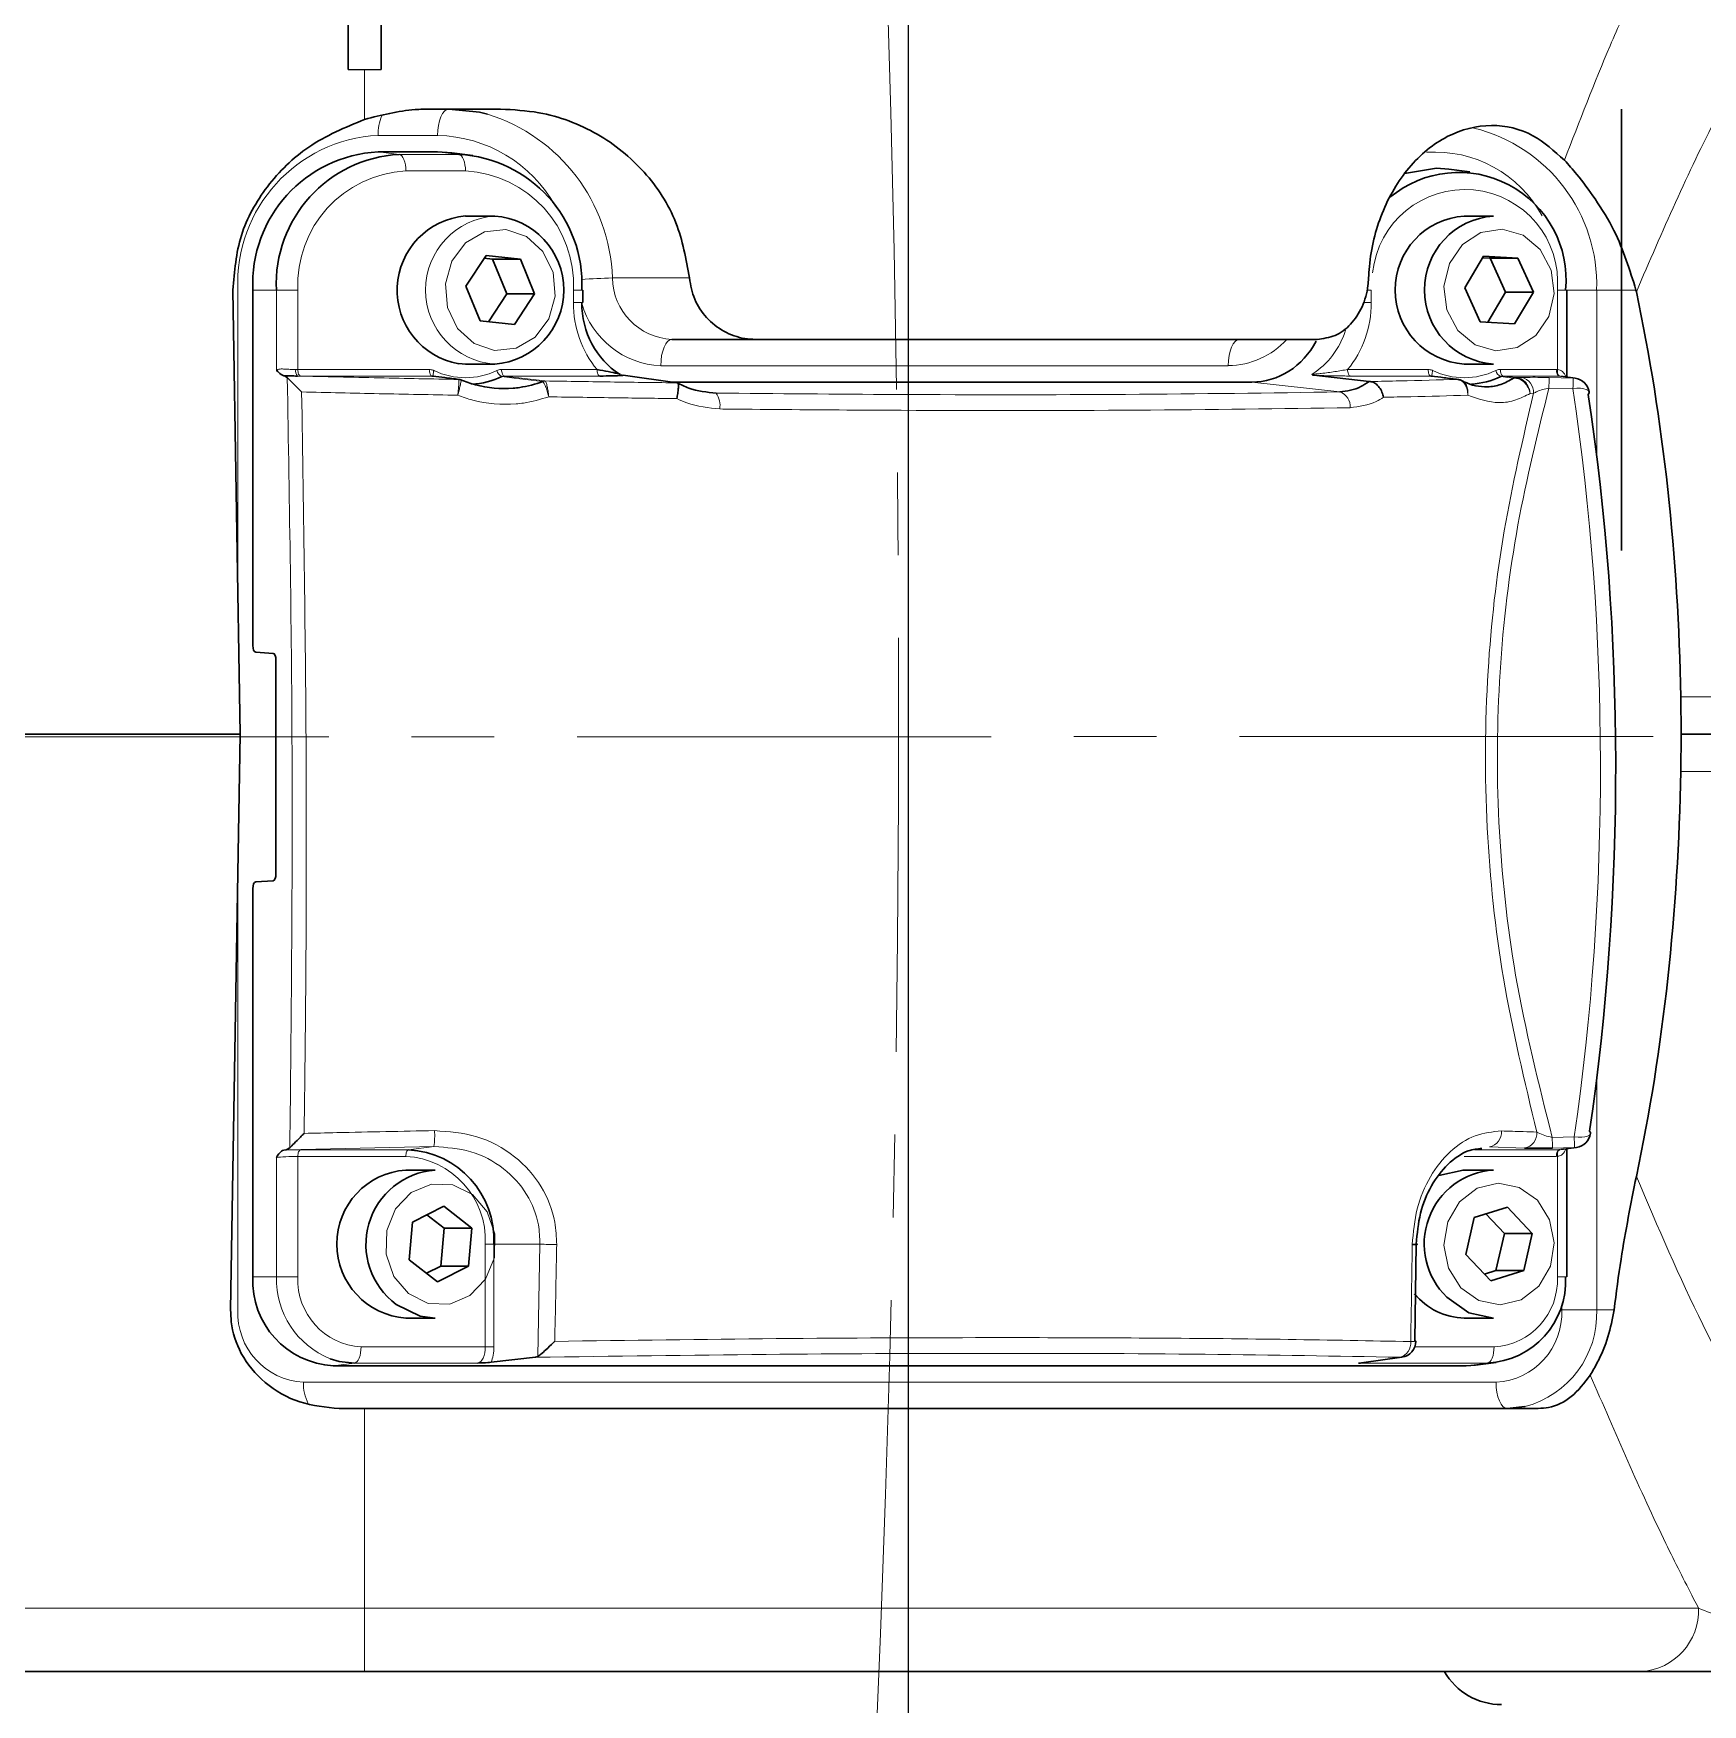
# Model space of a CAD drawing. Header units: millimetres. Extents: x 0 to 8400, y 0 to 5940.
# Drawn here: x 3050.9 to 3102.1, y 1980.1 to 2031.4 of the extents above; entities that cross this region are included whole.
import ezdxf

# ---------------------------------------------------------------- set-up
doc = ezdxf.new("R2010")
doc.units = ezdxf.units.MM
doc.linetypes.add('CENTERX2', pattern=[20.32, 12.7, -2.54, 2.54, -2.54])
doc.layers.add('do kich thuoc', color=10, linetype='Continuous', lineweight=5, plot=False)

msp = doc.modelspace()

# ---------------------------------------------------------------- linework, layer by layer
at = {"color": 7, "linetype": 'Continuous', "lineweight": 30}
for p, q in [((3060.54, 2030.262), (3060.54, 2032.653)), ((3061.55, 2032.653), (3061.55, 2030.265)), ((3061.045, 2030.259), (3060.54, 2030.262)), ((3061.045, 2030.259), (3061.55, 2030.265)), ((3065.218, 2029.05), (3063.056, 2029.05)), ((3099.603, 2029.05), (3099.603, 2015.51)), ((3061.456, 2027.737), (3063.285, 2027.737)), ((3063.285, 2027.737), (3063.717, 2027.711)), ((3064.36, 2027.63), (3063.717, 2027.711)), ((3094.954, 2027.129), (3094.311, 2027.209)), ((3065.034, 2025.769), (3064.138, 2025.769)), ((3095.68, 2025.769), (3094.784, 2025.769)), ((3064.772, 2024.561), (3064.154, 2023.616)), ((3064.97, 2024.443), (3064.714, 2024.472)), ((3065.823, 2024.443), (3064.772, 2024.561)), ((3064.97, 2024.443), (3065.823, 2024.443)), ((3065.403, 2023.38), (3064.97, 2024.443)), ((3066.256, 2023.38), (3065.823, 2024.443)), ((3095.377, 2024.54), (3094.796, 2023.566)), ((3095.578, 2024.472), (3095.345, 2024.487)), ((3096.431, 2024.472), (3095.377, 2024.54)), ((3095.578, 2024.472), (3096.431, 2024.472)), ((3096.052, 2023.43), (3095.578, 2024.472)), ((3096.905, 2023.43), (3096.431, 2024.472)), ((3057.228, 2009.872), (3057.001, 2023.498)), ((3057.614, 2012.59), (3057.614, 2023.498)), ((3064.154, 2023.616), (3064.587, 2022.553)), ((3064.843, 2022.524), (3065.403, 2023.38)), ((3065.403, 2023.38), (3066.256, 2023.38)), ((3065.638, 2022.435), (3066.256, 2023.38)), ((3067.742, 2023.111), (3067.742, 2023.498)), ((3094.796, 2023.566), (3095.27, 2022.524)), ((3095.503, 2022.509), (3096.052, 2023.43)), ((3096.052, 2023.43), (3096.905, 2023.43)), ((3096.324, 2022.456), (3096.905, 2023.43)), ((3097.93, 2020.829), (3097.93, 2023.498)), ((3100.063, 2023.445), (3100.052, 2023.498)), ((3064.587, 2022.553), (3065.638, 2022.435)), ((3095.27, 2022.524), (3096.324, 2022.456)), ((3073.036, 2021.984), (3070.472, 2021.984)), ((3090.267, 2021.984), (3073.036, 2021.984)), ((3063.131, 2020.855), (3063.11, 2020.859)), ((3063.93, 2021.239), (3064.138, 2021.227)), ((3064.138, 2021.227), (3065.034, 2021.227)), ((3070.629, 2020.653), (3068.979, 2020.883)), ((3090.168, 2020.883), (3091.861, 2020.694)), ((3093.777, 2020.855), (3093.756, 2020.859)), ((3094.784, 2021.227), (3095.68, 2021.227)), ((3098.187, 2020.793), (3097.744, 2020.855)), ((3070.492, 2020.672), (3088.262, 2020.672)), ((3070.642, 2020.65), (3070.629, 2020.653)), ((3091.861, 2020.694), (3091.898, 2020.691)), ((3094.724, 2020.707), (3094.653, 2020.741)), ((3094.675, 2020.733), (3094.723, 2020.707)), ((3057.705, 2012.388), (3058.234, 2012.349)), ((3058.325, 2012.147), (3058.325, 2005.577)), ((3101.443, 2009.872), (3101.424, 2011.016)), ((3036.693, 2009.872), (3057.228, 2009.872)), ((3056.934, 1992.208), (3057.228, 2009.872)), ((3101.424, 2008.727), (3101.443, 2009.872)), ((3113.734, 2009.872), (3101.443, 2009.872)), ((3057.614, 1993.217), (3057.614, 2005.134)), ((3057.705, 2005.336), (3058.234, 2005.375)), ((3058.632, 1997.116), (3058.565, 1997.108)), ((3058.632, 1997.116), (3058.75, 1997.179)), ((3097.744, 1997.122), (3098.226, 1997.189)), ((3097.93, 1993.217), (3097.93, 1997.148)), ((3063.205, 1996.497), (3062.309, 1996.497)), ((3095.68, 1996.497), (3094.784, 1996.497)), ((3063.475, 1995.387), (3062.514, 1994.901)), ((3064.336, 1994.712), (3063.475, 1995.387)), ((3096.106, 1995.357), (3095.091, 1995.036)), ((3096.013, 1994.548), (3095.448, 1995.149)), ((3096.866, 1994.548), (3096.106, 1995.357)), ((3062.514, 1994.901), (3062.415, 1993.741)), ((3063.483, 1994.712), (3062.956, 1995.125)), ((3063.383, 1993.551), (3063.483, 1994.712)), ((3063.483, 1994.712), (3064.336, 1994.712)), ((3064.236, 1993.551), (3064.336, 1994.712)), ((3095.091, 1995.036), (3094.835, 1993.905)), ((3093.312, 1994.226), (3093.264, 1991.254)), ((3095.757, 1993.417), (3096.013, 1994.548)), ((3096.013, 1994.548), (3096.866, 1994.548)), ((3096.611, 1993.417), (3096.866, 1994.548)), ((3062.415, 1993.741), (3063.276, 1993.066)), ((3094.835, 1993.905), (3095.595, 1993.095)), ((3062.942, 1993.328), (3063.383, 1993.551)), ((3063.276, 1993.066), (3064.236, 1993.551)), ((3063.383, 1993.551), (3064.236, 1993.551)), ((3095.4, 1993.304), (3095.757, 1993.417)), ((3095.595, 1993.095), (3096.611, 1993.417)), ((3095.757, 1993.417), (3096.611, 1993.417)), ((3062.309, 1991.955), (3063.205, 1991.955)), ((3094.784, 1991.955), (3095.68, 1991.955)), ((3064.923, 1990.598), (3066.288, 1990.75)), ((3066.288, 1990.75), (3066.354, 1990.775)), ((3091.627, 1990.581), (3092.866, 1990.754)), ((3095.123, 1990.509), (3095.766, 1990.589)), ((3094.846, 1990.492), (3060.084, 1990.492)), ((3095.123, 1990.509), (3094.846, 1990.492)), ((3061.045, 1989.179), (3060.266, 1989.179)), ((3061.045, 1989.179), (3097.046, 1989.179)), ((3061.045, 1981.105), (3037.443, 1981.105)), ((3100.216, 1981.105), (3061.045, 1981.105))]:
    msp.add_line(p, q, dxfattribs=at)
at = {"color": 8, "linetype": 'Continuous', "lineweight": 15}
for p, q in [((3061.045, 2030.259), (3061.045, 2028.734)), ((3063.285, 2028.242), (3061.456, 2028.242)), ((3062.107, 2027.657), (3061.456, 2027.737)), ((3062.107, 2027.657), (3063.936, 2027.657)), ((3063.936, 2027.657), (3063.285, 2027.737)), ((3064.138, 2027.153), (3062.309, 2027.153)), ((3068.647, 2023.868), (3071.007, 2023.868)), ((3057.156, 2023.498), (3057.156, 2014.172)), ((3058.338, 2023.498), (3057.614, 2023.498)), ((3058.338, 2021.027), (3058.338, 2023.498)), ((3058.997, 2023.498), (3058.338, 2023.498)), ((3058.997, 2023.498), (3058.997, 2021.06)), ((3067.451, 2023.111), (3067.451, 2023.498)), ((3067.451, 2023.498), (3067.742, 2023.498)), ((3091.929, 2023.498), (3091.793, 2023.498)), ((3091.929, 2023.498), (3091.929, 2023.111)), ((3097.639, 2021.06), (3097.639, 2023.498)), ((3097.639, 2023.498), (3097.93, 2023.498)), ((3097.93, 2023.498), (3098.846, 2023.498)), ((3100.052, 2023.498), (3098.846, 2023.498)), ((3098.846, 2023.498), (3098.846, 2018.414)), ((3067.451, 2023.111), (3067.742, 2023.111)), ((3091.929, 2023.111), (3091.682, 2023.111)), ((3058.997, 2021.06), (3063.029, 2021.06)), ((3063.11, 2020.859), (3059.078, 2020.859)), ((3063.922, 2020.756), (3063.11, 2020.859)), ((3065.248, 2021.06), (3068.176, 2021.06)), ((3065.328, 2020.859), (3066.578, 2020.707)), ((3068.257, 2020.859), (3065.328, 2020.859)), ((3087.544, 2021.176), (3070.131, 2021.176)), ((3091.204, 2021.06), (3093.675, 2021.06)), ((3093.756, 2020.859), (3091.285, 2020.859)), ((3094.581, 2020.754), (3093.756, 2020.859)), ((3095.893, 2021.06), (3097.607, 2021.06)), ((3095.974, 2020.859), (3096.366, 2020.811)), ((3097.688, 2020.859), (3095.974, 2020.859)), ((3096.397, 2020.809), (3096.538, 2020.813)), ((3097.391, 2020.814), (3098.129, 2020.797)), ((3098.129, 2020.797), (3097.688, 2020.859)), ((3098.129, 2020.797), (3098.187, 2020.793)), ((3063.932, 2020.754), (3063.922, 2020.756)), ((3066.519, 2020.688), (3066.508, 2020.692)), ((3066.578, 2020.707), (3066.592, 2020.701)), ((3090.967, 2020.37), (3088.262, 2020.672)), ((3094.624, 2020.746), (3094.581, 2020.754)), ((3096.911, 2020.329), (3096.804, 2020.325)), ((3097.38, 2020.489), (3098.118, 2020.472)), ((3113.774, 2011.016), (3101.424, 2011.016)), ((3113.774, 2008.727), (3101.424, 2008.727)), ((3057.156, 2005.572), (3057.156, 1992.208)), ((3098.846, 1999.31), (3098.846, 1992.208)), ((3063.173, 1997.215), (3058.632, 1997.116)), ((3063.173, 1997.215), (3062.39, 1997.118)), ((3096.636, 1997.17), (3095.561, 1997.204)), ((3098.156, 1997.514), (3097.482, 1997.499)), ((3058.338, 1993.217), (3058.338, 1996.881)), ((3058.997, 1996.916), (3058.997, 1993.217)), ((3062.309, 1996.916), (3058.997, 1996.916)), ((3059.078, 1997.118), (3062.39, 1997.118)), ((3097.607, 1996.916), (3094.784, 1996.916)), ((3095.101, 1997.118), (3097.688, 1997.118)), ((3098.168, 1997.185), (3097.493, 1997.17)), ((3097.639, 1993.217), (3097.639, 1996.917)), ((3097.688, 1997.118), (3098.168, 1997.185)), ((3098.168, 1997.185), (3098.226, 1997.189)), ((3064.747, 1991.076), (3064.747, 1994.226)), ((3064.747, 1994.226), (3065.01, 1994.226)), ((3066.425, 1994.226), (3065.01, 1994.226)), ((3065.01, 1994.226), (3065.01, 1991.076)), ((3066.354, 1990.775), (3066.425, 1994.226)), ((3058.338, 1993.217), (3057.614, 1993.217)), ((3058.997, 1993.217), (3058.338, 1993.217)), ((3097.639, 1993.217), (3097.93, 1993.217)), ((3097.773, 1992.208), (3097.773, 1992.389)), ((3098.846, 1992.208), (3097.773, 1992.208)), ((3098.846, 1992.208), (3099.378, 1992.208)), ((3060.937, 1991.076), (3064.747, 1991.076)), ((3064.747, 1991.076), (3065.01, 1991.076)), ((3093.268, 1991.076), (3095.699, 1991.076)), ((3060.735, 1990.572), (3060.084, 1990.492)), ((3064.513, 1990.572), (3060.735, 1990.572)), ((3091.536, 1990.572), (3092.807, 1990.75)), ((3095.497, 1990.572), (3091.536, 1990.572)), ((3092.866, 1990.754), (3092.807, 1990.75)), ((3095.497, 1990.572), (3094.846, 1990.492)), ((3059.169, 1989.987), (3095.761, 1989.987)), ((3061.045, 1989.179), (3061.045, 1983.053)), ((3036.931, 1983.053), (3061.045, 1983.053)), ((3061.045, 1983.053), (3101.972, 1983.053)), ((3061.045, 1983.053), (3061.045, 1981.105))]:
    msp.add_line(p, q, dxfattribs=at)
at = {"color": 7, "linetype": 'CENTERX2', "lineweight": 0}
msp.add_line((2092.204, 2009.479), (3327.51, 2009.872), dxfattribs=at)
at = {"color": 0, "lineweight": 25}
msp.add_lwpolyline([(2757.721, 2169.715), (3077.721, 2169.715), (3077.721, 1849.715), (2757.721, 1849.715)], close=True, dxfattribs=at)
at = {"color": 8, "linetype": 'Continuous', "lineweight": 15, "flags": 128}
for points in [[(3063.285, 2028.242), (3063.292, 2028.4), (3063.311, 2028.551), (3063.343, 2028.691), (3063.385, 2028.813), (3063.437, 2028.913), (3063.496, 2028.988), (3063.56, 2029.034), (3063.627, 2029.05)], [(3062.309, 2027.153), (3062.305, 2027.248), (3062.294, 2027.34), (3062.275, 2027.425), (3062.25, 2027.5), (3062.22, 2027.563), (3062.185, 2027.611), (3062.147, 2027.643), (3062.107, 2027.657)], [(3064.138, 2027.153), (3064.135, 2027.248), (3064.123, 2027.34), (3064.105, 2027.425), (3064.08, 2027.5), (3064.049, 2027.563), (3064.014, 2027.611), (3063.976, 2027.643), (3063.936, 2027.657)], [(3065.377, 2025.356), (3064.719, 2025.287), (3064.136, 2024.946), (3063.715, 2024.384), (3063.521, 2023.688), (3063.584, 2022.962), (3063.893, 2022.318), (3064.402, 2021.854), (3065.033, 2021.64), (3065.691, 2021.709), (3066.274, 2022.05), (3066.695, 2022.612), (3066.889, 2023.308), (3066.826, 2024.034), (3066.517, 2024.678), (3066.008, 2025.142), (3065.377, 2025.356)], [(3095.752, 2021.634), (3096.406, 2021.734), (3096.975, 2022.103), (3097.374, 2022.684), (3097.54, 2023.389), (3097.449, 2024.111), (3097.115, 2024.739), (3096.589, 2025.178), (3095.95, 2025.362), (3095.296, 2025.262), (3094.726, 2024.893), (3094.328, 2024.312), (3094.161, 2023.607), (3094.252, 2022.886), (3094.586, 2022.257), (3095.113, 2021.818), (3095.752, 2021.634)], [(3070.131, 2021.176), (3070.138, 2021.334), (3070.157, 2021.485), (3070.189, 2021.625), (3070.231, 2021.747), (3070.283, 2021.848), (3070.342, 2021.923), (3070.406, 2021.968), (3070.472, 2021.984)], [(3087.544, 2021.176), (3087.55, 2021.334), (3087.57, 2021.485), (3087.601, 2021.625), (3087.644, 2021.747), (3087.696, 2021.848), (3087.755, 2021.923), (3087.819, 2021.968), (3087.885, 2021.984)], [(3058.997, 2021.06), (3058.998, 2021.022), (3059.003, 2020.986), (3059.01, 2020.952), (3059.02, 2020.921), (3059.032, 2020.896), (3059.046, 2020.877), (3059.062, 2020.864), (3059.078, 2020.859)], [(3063.029, 2021.06), (3063.031, 2021.022), (3063.036, 2020.986), (3063.043, 2020.952), (3063.053, 2020.921), (3063.065, 2020.896), (3063.079, 2020.877), (3063.094, 2020.864), (3063.11, 2020.859)], [(3063.174, 2021.027), (3063.162, 2020.993), (3063.153, 2020.959), (3063.148, 2020.928), (3063.148, 2020.9), (3063.151, 2020.877), (3063.158, 2020.859), (3063.163, 2020.853)], [(3065.248, 2021.06), (3065.249, 2021.022), (3065.254, 2020.986), (3065.261, 2020.952), (3065.271, 2020.921), (3065.283, 2020.896), (3065.297, 2020.877), (3065.312, 2020.864), (3065.328, 2020.859)], [(3066.508, 2020.692), (3066.333, 2020.713), (3065.635, 2020.797), (3065.256, 2020.842)], [(3068.176, 2021.06), (3068.178, 2021.022), (3068.182, 2020.986), (3068.19, 2020.952), (3068.2, 2020.921), (3068.212, 2020.896), (3068.226, 2020.877), (3068.241, 2020.864), (3068.257, 2020.859)], [(3091.204, 2021.06), (3091.205, 2021.022), (3091.21, 2020.986), (3091.217, 2020.952), (3091.227, 2020.921), (3091.239, 2020.896), (3091.253, 2020.877), (3091.269, 2020.864), (3091.285, 2020.859)], [(3093.675, 2021.06), (3093.677, 2021.022), (3093.681, 2020.986), (3093.689, 2020.952), (3093.699, 2020.921), (3093.711, 2020.896), (3093.725, 2020.877), (3093.74, 2020.864), (3093.756, 2020.859)], [(3093.82, 2021.027), (3093.808, 2020.993), (3093.799, 2020.959), (3093.794, 2020.928), (3093.793, 2020.9), (3093.797, 2020.877), (3093.804, 2020.859), (3093.808, 2020.853)], [(3095.893, 2021.06), (3095.895, 2021.022), (3095.899, 2020.986), (3095.907, 2020.952), (3095.917, 2020.921), (3095.929, 2020.896), (3095.943, 2020.877), (3095.958, 2020.864), (3095.974, 2020.859)], [(3096.295, 2020.795), (3096.12, 2020.816), (3095.902, 2020.842)], [(3097.607, 2021.06), (3097.609, 2021.022), (3097.613, 2020.986), (3097.621, 2020.952), (3097.631, 2020.921), (3097.643, 2020.896), (3097.657, 2020.877), (3097.672, 2020.864), (3097.688, 2020.859)], [(3097.639, 2021.06), (3097.639, 2021.022), (3097.642, 2020.985), (3097.648, 2020.951), (3097.656, 2020.921), (3097.667, 2020.896), (3097.68, 2020.877), (3097.695, 2020.864), (3097.711, 2020.858)], [(3098.118, 2020.472), (3098.237, 2020.483), (3098.349, 2020.482), (3098.448, 2020.471), (3098.528, 2020.45), (3098.584, 2020.419), (3098.613, 2020.382), (3098.616, 2020.369)], [(3098.156, 1997.514), (3098.276, 1997.504), (3098.388, 1997.504), (3098.487, 1997.515), (3098.567, 1997.536), (3098.623, 1997.565), (3098.652, 1997.602), (3098.656, 1997.615)], [(3058.997, 1996.916), (3058.998, 1996.954), (3059.003, 1996.991), (3059.01, 1997.025), (3059.02, 1997.055), (3059.032, 1997.08), (3059.046, 1997.1), (3059.062, 1997.112), (3059.078, 1997.118)], [(3062.309, 1996.916), (3062.31, 1996.954), (3062.315, 1996.991), (3062.322, 1997.025), (3062.332, 1997.055), (3062.344, 1997.08), (3062.359, 1997.1), (3062.374, 1997.112), (3062.39, 1997.118)], [(3097.607, 1996.916), (3097.609, 1996.954), (3097.613, 1996.991), (3097.621, 1997.025), (3097.631, 1997.055), (3097.643, 1997.08), (3097.657, 1997.1), (3097.672, 1997.112), (3097.688, 1997.118)], [(3097.639, 1996.917), (3097.639, 1996.955), (3097.642, 1996.992), (3097.648, 1997.026), (3097.656, 1997.056), (3097.667, 1997.081), (3097.68, 1997.1), (3097.695, 1997.113), (3097.711, 1997.119)], [(3062.395, 1992.704), (3062.998, 1992.406), (3063.658, 1992.385), (3064.275, 1992.645), (3064.755, 1993.145), (3065.025, 1993.81), (3065.044, 1994.538), (3064.809, 1995.219), (3064.356, 1995.749), (3063.753, 1996.047), (3063.093, 1996.067), (3062.476, 1995.808), (3061.996, 1995.308), (3061.726, 1994.643), (3061.707, 1993.915), (3061.942, 1993.234), (3062.395, 1992.704)], [(3094.675, 1992.883), (3095.231, 1992.489), (3095.881, 1992.359), (3096.526, 1992.514), (3097.068, 1992.929), (3097.425, 1993.542), (3097.543, 1994.259), (3097.403, 1994.971), (3097.026, 1995.57), (3096.471, 1995.964), (3095.821, 1996.093), (3095.176, 1995.939), (3094.633, 1995.523), (3094.276, 1994.91), (3094.159, 1994.193), (3094.299, 1993.481), (3094.675, 1992.883)], [(3060.937, 1991.076), (3060.933, 1990.981), (3060.922, 1990.889), (3060.903, 1990.804), (3060.878, 1990.729), (3060.848, 1990.666), (3060.813, 1990.618), (3060.775, 1990.586), (3060.735, 1990.572)], [(3095.699, 1991.076), (3095.695, 1990.981), (3095.684, 1990.889), (3095.665, 1990.804), (3095.64, 1990.729), (3095.61, 1990.666), (3095.575, 1990.618), (3095.537, 1990.586), (3095.497, 1990.572)], [(3096.102, 1989.179), (3096.035, 1989.195), (3095.971, 1989.241), (3095.912, 1989.316), (3095.861, 1989.416), (3095.818, 1989.538), (3095.787, 1989.678), (3095.767, 1989.829), (3095.761, 1989.987)]]:
    msp.add_lwpolyline(points, dxfattribs=at)
at = {"color": 7, "linetype": 'Continuous', "lineweight": 30, "flags": 128}
for points in [[(3063.627, 2029.05), (3064.567, 2028.952), (3064.817, 2028.892)], [(3092.95, 2027.072), (3093.931, 2027.233), (3094.311, 2027.209)], [(3098.616, 2020.369), (3098.614, 2020.339), (3098.586, 2020.293)], [(3098.656, 1997.615), (3098.653, 1997.644), (3098.624, 1997.689)], [(3094.784, 1996.497), (3094.748, 1996.497), (3094.005, 1996.328)], [(3093.312, 1994.226), (3093.335, 1994.223), (3093.347, 1994.221), (3093.347, 1994.218), (3093.336, 1994.215), (3093.314, 1994.213), (3093.282, 1994.211), (3093.239, 1994.21), (3093.188, 1994.208)], [(3095.68, 1991.955), (3094.926, 1992.113), (3094.25, 1992.592)], [(3063.205, 1991.955), (3062.745, 1992.013), (3062.013, 1992.375)], [(3060.735, 1990.572), (3060.267, 1990.623), (3059.982, 1990.706)], [(3096.648, 1989.24), (3096.637, 1989.238), (3096.102, 1989.179)]]:
    msp.add_lwpolyline(points, dxfattribs=at)
at = {"color": 7, "linetype": 'CENTERX2', "lineweight": 0}
msp.add_arc((2367.811, 2009.872), 709.586, 100, 80, dxfattribs=at)
at = {"color": 8, "linetype": 'Continuous', "lineweight": 15}
for centre, radius, start, end in [((3062.898, 2028.281), 1.443, 157.0841, 181.5554), ((3063.194, 2023.683), 5.456, 1.9473, 72.6881), ((3061.689, 2023.71), 4.538, 92.9525, 182.675), ((3063.192, 2023.997), 4.246, 29.2126, 88.7463), ((3093.899, 2023.659), 4.949, 358.1367, 76.1967), ((3093.879, 2023.983), 3.749, 28.5571, 93.8668), ((3062.489, 2023.661), 3.496, 92.9525, 182.6749), ((3063.958, 2023.661), 3.496, 357.3251, 87.0475), ((3094.802, 2023.735), 2.847, 355.2347, 174.0456), ((3065.191, 2023.498), 2.276, 93.9472, 266.0528), ((3069.062, 2005.138), 18.734, 91.2687, 94.1869), ((3070.563, 2023.898), 1.916, 180.897, 267.2921), ((3070.233, 2023.798), 2.623, 195.5478, 267.7804), ((3087.516, 2023.632), 2.455, 270.6472, 317.8517), ((3059.166, 2021.016), 0.239, 169.208, 221.1154), ((3064.138, 2023.04), 2.232, 244.4, 295.6), ((3065.381, 2021.101), 0.288, 194.908, 244.272), ((3094.784, 2023.04), 2.232, 244.4, 295.6), ((3096.027, 2021.102), 0.288, 194.9219, 244.2581), ((3096.367, 2020.642), 0.17, 90.1953, 115.238), ((3096.402, 2020.715), 0.0936, 92.7703, 122.7631), ((3096.445, 2020.356), 0.467, 356.6397, 78.4675), ((3106.813, 2020.329), 9.434, 177.0514, 179.0272), ((3107.342, 2020.317), 9.225, 177.0192, 179.0414), ((3063.921, 2020.586), 0.17, 82.8305, 89.9146), ((3066.579, 2020.538), 0.17, 90.1824, 114.8271), ((3066.59, 2020.499), 0.202, 89.4927, 110.7302), ((3071.289, 2019.957), 0.66, 350.4897, 34.7319), ((3090.827, 2019.936), 0.456, 353.551, 72.0902), ((3094.626, 2020.643), 0.103, 74.5698, 90.9843), ((3060.635, 1997.544), 2.559, 352.6259, 3.6399), ((3095.458, 1997.659), 0.466, 282.7882, 4.5103), ((3096.541, 1997.629), 0.469, 281.6634, 3.9178), ((3107.111, 1997.661), 9.631, 180.9673, 182.9268), ((3107.984, 1997.681), 9.829, 180.9745, 182.8959), ((3062.176, 1994.346), 2.573, 357.3258, 87.0474), ((3067.006, 2003.441), 9.233, 266.3892, 269.5715), ((3060.976, 1993.151), 2.639, 178.5612, 247.8751), ((3061.042, 1993.121), 2.048, 177.3258, 267.0469), ((3095.594, 1993.121), 2.048, 272.9504, 2.677), ((3059.278, 1992.109), 2.124, 177.3264, 267.0466), ((3095.651, 1992.109), 2.124, 272.9534, 2.6736), ((3095.901, 1992.091), 2.947, 284.6751, 2.2619), ((3092.685, 1991.191), 0.457, 285.4837, 5.1513), ((3093.177, 1991.762), 0.531, 266.0702, 283.4629), ((3060.527, 1989.939), 1.359, 177.9833, 206.8476), ((3100.082, 1982.991), 1.891, 274.0558, 1.8702)]:
    msp.add_arc(centre, radius, start, end, dxfattribs=at)
at = {"color": 7, "linetype": 'Continuous', "lineweight": 30}
for centre, radius, start, end in [((3061.665, 2023.687), 4.055, 92.9522, 182.6756), ((3062.312, 2023.684), 3.978, 92.9521, 182.6747), ((3063.732, 2023.684), 3.978, 357.3236, 87.0488), ((3094.613, 2023.811), 3.295, 354.5466, 129.7812), ((3064.328, 2023.49), 2.287, 94.7446, 259.9741), ((3064.878, 2023.498), 2.276, 273.9478, 86.0522), ((3094.937, 2023.498), 2.276, 93.8431, 266.1569), ((3095.837, 2023.498), 2.276, 93.9431, 266.0569), ((3064.214, 2023.022), 2.416, 272.8036, 295.5397), ((3094.86, 2023.023), 2.417, 273.479, 295.5383), ((3098.118, 2020.293), 0.505, 8.6921, 82.0467), ((3063.928, 2020.552), 0.201, 67.6841, 88.8714), ((3094.581, 2020.587), 0.167, 82.7798, 89.9751), ((3094.626, 2020.642), 0.103, 61.4835, 74.4808), ((3098.156, 1997.689), 0.505, 277.9533, 351.5276), ((3062.247, 1994.356), 2.766, 357.3235, 87.0484), ((3062.465, 1994.226), 2.276, 93.94, 266.06), ((3063.373, 1994.215), 2.288, 94.2066, 233.5357), ((3095.826, 1994.23), 2.272, 93.6756, 226.11), ((3060.218, 1993.095), 2.607, 177.3252, 267.0468), ((3095.367, 1993.099), 2.53, 272.953, 2.6748), ((3094.818, 1993.957), 2.002, 218.8693, 269.0257), ((3092.796, 1991.254), 0.505, 277.9533, 358.9814), ((3093.269, 1991.196), 0.0582, 57.3283, 95.1967), ((3095.924, 1982.114), 2.019, 210, 270)]:
    msp.add_arc(centre, radius, start, end, dxfattribs=at)
for centre, major_axis, ratio, start_param, end_param in [((3086.137, 2009.872), (0, 32.804), 0.466308, 4.747296, 5.138971), ((3069.986, 2023.119), (-0.013, 2.528), 0.901896, 1.569511, 2.621456), ((3088.256, 2023.199), (-0.035, 2.527), 0.906273, 3.129, 4.174144), ((3086.38, 2008.862), (0, 32.3), 0.404026, 4.359166, 5.074132), ((3057.708, 2012.59), (0, 0.202), 0.470116, 1.570796, 3.106686), ((3058.23, 2012.147), (0, 0.202), 0.470116, 4.712389, 6.248279), ((3086.137, 2009.872), (0, 32.804), 0.466308, 4.285807, 4.677482), ((3058.23, 2005.577), (0, 0.202), 0.470116, 3.176499, 4.712389), ((3057.708, 2005.134), (0, 0.202), 0.470116, 0.034907, 1.570796), ((3097.691, 1997.624), (0.011, 0.506), 0.897417, 3.160675, 3.210296), ((3091.525, 1991.076), (0.821, 0.031), 0.613852, 4.702511, 4.994023)]:
    msp.add_ellipse(centre, major_axis=major_axis, ratio=ratio, start_param=start_param, end_param=end_param, dxfattribs=at)
at = {"color": 8, "linetype": 'Continuous', "lineweight": 15}
for centre, major_axis, ratio, start_param, end_param in [((3070.199, 2023.119), (0.042, 3.032), 0.906273, 1.586128, 2.32981), ((3089.181, 2023.119), (-0.042, 3.032), 0.906273, 3.953375, 4.697057), ((3088.968, 2023.119), (-0.117, 2.526), 0.91037, 3.615163, 4.325812), ((3058.783, 2021.097), (0.505, -0.016), 0.066432, 5.01155, 5.15079), ((3058.779, 2020.896), (0.707, -0.016), 0.047474, 5.010535, 5.149775), ((3097.605, 2020.353), (0.01, 0.707), 0.906273, 6.246158, 6.295778), ((3097.426, 2020.39), (0.316, 0.642), 0.612745, 5.727328, 6.523949), ((3097.691, 2020.353), (-0.011, 0.506), 0.897417, 6.214482, 6.264103), ((3085.912, 2008.862), (0, 32.804), 0.39781, 4.359166, 5.074132), ((3058.783, 1996.879), (0.505, 0.016), 0.066432, 1.132395, 2.650831), ((3058.779, 1997.081), (0.707, 0.016), 0.047474, 1.13341, 1.877772), ((3097.605, 1997.624), (-0.01, 0.707), 0.906273, 3.129, 3.17862), ((3097.426, 1997.587), (-0.316, 0.642), 0.612745, 2.900829, 3.69745), ((3064.5, 1991.076), (0, 0.505), 0.489115, 3.193953, 4.712389), ((3064.678, 1991.076), (0, 0.707), 0.470116, 3.968027, 4.712389)]:
    msp.add_ellipse(centre, major_axis=major_axis, ratio=ratio, start_param=start_param, end_param=end_param, dxfattribs=at)
for points, knots in [([(3105.609, 2034.072), (3104.925, 2032.971), (3103.896, 2031.318), (3101.963, 2027.837), (3100.859, 2025.286), (3100.063, 2023.445)], [0, 0, 0, 0, 0.356565, 0.535694, 1, 1, 1, 1]), ([(3097.858, 2027.482), (3098.317, 2028.675), (3099.005, 2030.465), (3099.748, 2032.106), (3099.996, 2032.653)], [0, 0, 0, 0, 0.666603, 1, 1, 1, 1]), ([(3058.338, 2021.027), (3058.341, 2021.03), (3058.365, 2021.053), (3058.405, 2021.067), (3058.487, 2021.078), (3058.594, 2021.073), (3058.764, 2021.062), (3058.875, 2021.061), (3058.931, 2021.061)], [0, 0, 0, 0, 0.035664, 0.231328, 0.274151, 0.516381, 0.758263, 1, 1, 1, 1]), ([(3058.75, 1997.179), (3058.791, 2001.117), (3058.872, 2008.995), (3058.739, 2016.87), (3058.672, 2020.809)], [0, 0, 0, 0, 0.499866, 1, 1, 1, 1]), ([(3058.986, 2020.859), (3059.821, 2020.84), (3061.471, 2020.801), (3063.119, 2020.769), (3063.932, 2020.754)], [0, 0, 0, 0, 0.506422, 1, 1, 1, 1]), ([(3063.029, 2021.06), (3063.071, 2021.056), (3063.12, 2021.052), (3063.166, 2021.031), (3063.174, 2021.027)], [0, 0, 0, 0, 0.828621, 1, 1, 1, 1]), ([(3065.103, 2021.027), (3065.142, 2021.042), (3065.19, 2021.059), (3065.239, 2021.06), (3065.248, 2021.06)], [0, 0, 0, 0, 0.828847, 1, 1, 1, 1]), ([(3065.328, 2020.859), (3065.324, 2020.859), (3065.299, 2020.858), (3065.276, 2020.85), (3065.256, 2020.842)], [0, 0, 0, 0, 0.170922, 1, 1, 1, 1]), ([(3090.121, 2020.92), (3090.13, 2020.919), (3090.157, 2020.918), (3090.211, 2020.92), (3090.293, 2020.926), (3090.488, 2020.946), (3090.817, 2020.992), (3091.076, 2021.038), (3091.204, 2021.06)], [0, 0, 0, 0, 0.0435, 0.128086, 0.156089, 0.277591, 0.643106, 1, 1, 1, 1]), ([(3091.285, 2020.859), (3091.136, 2020.86), (3090.835, 2020.861), (3090.451, 2020.871), (3090.237, 2020.88), (3090.179, 2020.883), (3090.168, 2020.883)], [0, 0, 0, 0, 0.40801, 0.821348, 0.966235, 1, 1, 1, 1]), ([(3093.675, 2021.06), (3093.716, 2021.056), (3093.766, 2021.052), (3093.812, 2021.031), (3093.82, 2021.027)], [0, 0, 0, 0, 0.828961, 1, 1, 1, 1]), ([(3095.749, 2021.027), (3095.788, 2021.042), (3095.835, 2021.059), (3095.885, 2021.06), (3095.893, 2021.06)], [0, 0, 0, 0, 0.828847, 1, 1, 1, 1]), ([(3095.974, 2020.859), (3095.97, 2020.859), (3095.945, 2020.858), (3095.921, 2020.85), (3095.902, 2020.842)], [0, 0, 0, 0, 0.171478, 1, 1, 1, 1]), ([(3096.351, 2020.794), (3096.346, 2020.794), (3096.325, 2020.795), (3096.308, 2020.795), (3096.295, 2020.795)], [0, 0, 0, 0, 0.2226064, 1, 1, 1, 1]), ([(3096.804, 2020.325), (3096.804, 2020.328), (3096.799, 2020.352), (3096.777, 2020.43), (3096.718, 2020.555), (3096.612, 2020.682), (3096.484, 2020.771), (3096.395, 2020.786), (3096.351, 2020.794)], [0, 0, 0, 0, 0.011747, 0.100284, 0.32792, 0.55255, 0.77589, 1, 1, 1, 1]), ([(3096.366, 2020.811), (3096.373, 2020.811), (3096.382, 2020.81), (3096.395, 2020.809), (3096.397, 2020.809)], [0, 0, 0, 0, 0.780445, 1, 1, 1, 1]), ([(3096.397, 2020.809), (3096.441, 2020.801), (3096.527, 2020.784), (3096.646, 2020.693), (3096.74, 2020.562), (3096.787, 2020.434), (3096.801, 2020.353), (3096.804, 2020.328), (3096.804, 2020.325)], [0, 0, 0, 0, 0.224019, 0.447376, 0.672092, 0.89974, 0.988207, 1, 1, 1, 1]), ([(3096.538, 2020.813), (3096.602, 2020.815), (3096.747, 2020.819), (3097.04, 2020.82), (3097.274, 2020.816), (3097.391, 2020.814)], [0, 0, 0, 0, 0.280199, 0.639592, 1, 1, 1, 1]), ([(3059.112, 2020.371), (3059.172, 2016.58), (3059.28, 2009.799), (3059.247, 2002.212), (3059.198, 1998.421), (3059.187, 1997.62)], [0, 0, 0, 0, 0.500069, 0.894374, 1, 1, 1, 1]), ([(3063.901, 2020.27), (3063.097, 2020.285), (3061.502, 2020.316), (3059.905, 2020.353), (3059.112, 2020.371)], [0, 0, 0, 0, 0.50359, 1, 1, 1, 1]), ([(3063.901, 2020.27), (3063.901, 2020.273), (3063.904, 2020.297), (3063.914, 2020.378), (3063.927, 2020.506), (3063.937, 2020.637), (3063.94, 2020.729), (3063.935, 2020.745), (3063.932, 2020.754)], [0, 0, 0, 0, 0.011629, 0.099902, 0.327756, 0.552476, 0.775881, 1, 1, 1, 1]), ([(3064.005, 2020.738), (3064.006, 2020.731), (3064.008, 2020.715), (3063.99, 2020.626), (3063.961, 2020.5), (3063.929, 2020.375), (3063.908, 2020.297), (3063.901, 2020.273), (3063.901, 2020.27)], [0, 0, 0, 0, 0.2241, 0.447501, 0.672265, 0.900095, 0.988402, 1, 1, 1, 1]), ([(3066.693, 2020.221), (3066.693, 2020.224), (3066.678, 2020.284), (3066.646, 2020.398), (3066.598, 2020.54), (3066.552, 2020.645), (3066.53, 2020.674), (3066.519, 2020.688)], [0, 0, 0, 0, 0.012269, 0.268351, 0.513226, 0.756132, 1, 1, 1, 1]), ([(3066.578, 2020.707), (3067.291, 2020.696), (3068.653, 2020.675), (3070, 2020.658), (3070.642, 2020.65)], [0, 0, 0, 0, 0.523291, 1, 1, 1, 1]), ([(3066.592, 2020.701), (3066.601, 2020.686), (3066.618, 2020.657), (3066.646, 2020.548), (3066.672, 2020.403), (3066.687, 2020.286), (3066.693, 2020.224), (3066.693, 2020.221)], [0, 0, 0, 0, 0.243821, 0.486734, 0.731655, 0.987704, 1, 1, 1, 1]), ([(3071.832, 2020.334), (3073.681, 2020.318), (3078.036, 2020.28), (3084.605, 2020.282), (3088.826, 2020.341), (3090.967, 2020.37)], [0, 0, 0, 0, 0.266547, 0.628031, 1, 1, 1, 1]), ([(3091.898, 2020.691), (3092.203, 2020.698), (3093.125, 2020.716), (3093.997, 2020.739), (3094.581, 2020.754)], [0, 0, 0, 0, 0.330665, 1, 1, 1, 1]), ([(3094.888, 2020.268), (3094.888, 2020.271), (3094.89, 2020.329), (3094.879, 2020.442), (3094.825, 2020.586), (3094.738, 2020.698), (3094.662, 2020.73), (3094.624, 2020.746)], [0, 0, 0, 0, 0.012611, 0.256388, 0.505308, 0.752187, 1, 1, 1, 1]), ([(3094.723, 2020.707), (3094.742, 2020.698), (3094.796, 2020.673), (3094.857, 2020.578), (3094.897, 2020.438), (3094.896, 2020.327), (3094.888, 2020.271), (3094.888, 2020.268)], [0, 0, 0, 0, 0.148347, 0.42788, 0.709668, 0.985765, 1, 1, 1, 1]), ([(3096.804, 2020.325), (3096.659, 2020.251), (3096.357, 2020.097), (3095.711, 2019.985), (3095.212, 2020.157), (3094.888, 2020.268)], [0, 0, 0, 0, 0.24518, 0.50895, 1, 1, 1, 1]), ([(3097.009, 1997.661), (3096.634, 1999.219), (3095.911, 2002.229), (3095.398, 2007.036), (3095.424, 2011.674), (3095.937, 2016.187), (3096.584, 2018.936), (3096.911, 2020.329)], [0, 0, 0, 0, 0.2143566, 0.4141568, 0.6204707, 0.8078343, 1, 1, 1, 1]), ([(3097.38, 2020.489), (3097.036, 2019.105), (3096.341, 2016.301), (3095.797, 2011.787), (3095.761, 2007.115), (3096.284, 2002.251), (3097.068, 1999.138), (3097.482, 1997.499)], [0, 0, 0, 0, 0.189037, 0.383065, 0.576722, 0.777039, 1, 1, 1, 1]), ([(3097.38, 2020.489), (3097.316, 2020.475), (3097.186, 2020.447), (3097.028, 2020.389), (3096.947, 2020.347), (3096.911, 2020.329)], [0, 0, 0, 0, 0.341436, 0.705796, 1, 1, 1, 1]), ([(3066.693, 2020.221), (3066.439, 2020.145), (3066.11, 2020.046), (3065.327, 2019.963), (3064.627, 2020.016), (3064.053, 2020.216), (3063.901, 2020.27)], [0, 0, 0, 0, 0.27989, 0.361917, 0.830262, 1, 1, 1, 1]), ([(3070.621, 2020.167), (3070.011, 2020.174), (3068.709, 2020.19), (3067.393, 2020.211), (3066.693, 2020.221)], [0, 0, 0, 0, 0.468538, 1, 1, 1, 1]), ([(3071.941, 2019.848), (3071.596, 2019.882), (3071.14, 2019.928), (3070.723, 2020.12), (3070.621, 2020.167)], [0, 0, 0, 0, 0.755674, 1, 1, 1, 1]), ([(3091.28, 2019.885), (3089.149, 2019.856), (3084.885, 2019.797), (3079.696, 2019.797), (3075.608, 2019.816), (3073.749, 2019.83), (3072.191, 2019.846), (3071.941, 2019.848)], [0, 0, 0, 0, 0.366683, 0.733363, 0.779562, 0.964504, 1, 1, 1, 1]), ([(3092.309, 2020.208), (3092.234, 2020.163), (3091.917, 2019.969), (3091.557, 2019.921), (3091.28, 2019.885)], [0, 0, 0, 0, 0.23361, 1, 1, 1, 1]), ([(3094.888, 2020.268), (3094.312, 2020.253), (3093.473, 2020.232), (3092.587, 2020.214), (3092.309, 2020.208)], [0, 0, 0, 0, 0.68536, 1, 1, 1, 1]), ([(3059.187, 1997.62), (3059.524, 1997.628), (3060.858, 1997.659), (3062.192, 1997.686), (3063.189, 1997.706)], [0, 0, 0, 0, 0.252112, 1, 1, 1, 1]), ([(3066.425, 1994.226), (3066.417, 1994.424), (3066.394, 1994.955), (3066.053, 1995.799), (3065.329, 1996.599), (3064.318, 1997.137), (3063.555, 1997.189), (3063.173, 1997.215)], [0, 0, 0, 0, 0.120359, 0.322878, 0.538953, 0.768914, 1, 1, 1, 1]), ([(3063.189, 1997.706), (3063.629, 1997.674), (3064.509, 1997.609), (3065.673, 1996.977), (3066.506, 1996.042), (3066.9, 1995.059), (3066.927, 1994.439), (3066.937, 1994.208)], [0, 0, 0, 0, 0.229531, 0.459091, 0.675697, 0.879115, 1, 1, 1, 1]), ([(3093.188, 1994.208), (3093.22, 1994.582), (3093.285, 1995.329), (3093.719, 1996.333), (3094.343, 1997.114), (3095.114, 1997.621), (3095.653, 1997.67), (3095.923, 1997.695)], [0, 0, 0, 0, 0.194554, 0.389402, 0.587063, 0.793605, 1, 1, 1, 1]), ([(3095.923, 1997.695), (3096.148, 1997.688), (3096.515, 1997.677), (3096.872, 1997.666), (3097.009, 1997.661)], [0, 0, 0, 0, 0.614529, 1, 1, 1, 1]), ([(3097.009, 1997.661), (3097.07, 1997.631), (3097.184, 1997.575), (3097.361, 1997.522), (3097.46, 1997.503), (3097.482, 1997.499)], [0, 0, 0, 0, 0.477655, 0.882887, 1, 1, 1, 1]), ([(3100.063, 1996.298), (3100.725, 1994.749), (3102.066, 1991.611), (3103.937, 1988.362), (3105.584, 1985.686), (3107.026, 1983.499), (3108.026, 1982.082), (3108.529, 1981.369)], [0, 0, 0, 0, 0.251113, 0.508351, 0.612533, 0.804938, 1, 1, 1, 1]), ([(3066.937, 1994.208), (3066.931, 1993.872), (3066.913, 1992.883), (3066.892, 1991.893), (3066.877, 1991.24)], [0, 0, 0, 0, 0.339769, 1, 1, 1, 1]), ([(3093.14, 1991.232), (3093.146, 1991.568), (3093.163, 1992.56), (3093.178, 1993.552), (3093.188, 1994.208)], [0, 0, 0, 0, 0.3387782, 1, 1, 1, 1]), ([(3066.877, 1991.24), (3069.158, 1991.271), (3073.718, 1991.334), (3078.437, 1991.354), (3082.285, 1991.354), (3085.428, 1991.343), (3089.445, 1991.304), (3091.909, 1991.256), (3093.14, 1991.232)], [0, 0, 0, 0, 0.234975, 0.469951, 0.509203, 0.666392, 0.833197, 1, 1, 1, 1]), ([(3092.807, 1990.75), (3090.868, 1990.786), (3086.937, 1990.858), (3080.294, 1990.881), (3073.365, 1990.851), (3068.665, 1990.784), (3066.288, 1990.75)], [0, 0, 0, 0, 0.256591, 0.52029, 0.757363, 1, 1, 1, 1]), ([(3101.972, 1983.053), (3101.922, 1983.15), (3101.589, 1983.792), (3100.462, 1986.013), (3099.417, 1988.431), (3098.65, 1990.207)], [0, 0, 0, 0, 0.045223, 0.299086, 1, 1, 1, 1]), ([(3101.972, 1983.053), (3102.215, 1982.957), (3103.272, 1982.539), (3105.027, 1981.992), (3107.03, 1981.554), (3108.071, 1981.408), (3108.462, 1981.375), (3108.529, 1981.369)], [0, 0, 0, 0, 0.149661, 0.649993, 0.87843, 0.979223, 1, 1, 1, 1])]:
    msp.add_open_spline(points, degree=3, knots=knots, dxfattribs=at)
at = {"color": 7, "linetype": 'Continuous', "lineweight": 30}
for points, knots in [([(3063.056, 2029.05), (3062.901, 2029.047), (3062.22, 2029.034), (3061.557, 2028.865), (3061.045, 2028.734)], [0, 0, 0, 0, 0.228011, 1, 1, 1, 1]), ([(3071.007, 2023.868), (3070.905, 2024.446), (3070.697, 2025.63), (3069.682, 2027.189), (3068.219, 2028.372), (3066.642, 2028.969), (3065.611, 2029.027), (3065.218, 2029.05)], [0, 0, 0, 0, 0.204261, 0.418629, 0.636747, 0.86129, 1, 1, 1, 1]), ([(3057.001, 2023.498), (3057.049, 2024.067), (3057.145, 2025.204), (3058.012, 2026.733), (3059.31, 2028.011), (3060.45, 2028.486), (3061.045, 2028.734)], [0, 0, 0, 0, 0.240052, 0.479803, 0.728743, 1, 1, 1, 1]), ([(3097.858, 2027.482), (3097.546, 2027.762), (3096.87, 2028.368), (3095.607, 2028.648), (3094.256, 2028.323), (3093.052, 2027.351), (3092.206, 2025.923), (3091.896, 2024.669), (3091.855, 2023.979), (3091.848, 2023.859)], [0, 0, 0, 0, 0.145733, 0.31492, 0.489039, 0.657719, 0.816848, 0.968003, 1, 1, 1, 1]), ([(3100.052, 2023.498), (3099.864, 2024.11), (3099.571, 2025.06), (3098.839, 2026.257), (3098.287, 2027), (3097.984, 2027.341), (3097.858, 2027.482)], [0, 0, 0, 0, 0.424004, 0.658654, 0.858487, 1, 1, 1, 1]), ([(3071.007, 2023.868), (3071.047, 2023.645), (3071.128, 2023.2), (3071.516, 2022.625), (3072.054, 2022.201), (3072.594, 2022.006), (3072.928, 2021.989), (3073.036, 2021.984)], [0, 0, 0, 0, 0.219692, 0.439231, 0.662599, 0.890762, 1, 1, 1, 1]), ([(3090.267, 2021.984), (3090.455, 2022.008), (3090.831, 2022.055), (3091.317, 2022.421), (3091.672, 2022.957), (3091.822, 2023.477), (3091.843, 2023.783), (3091.848, 2023.859)], [0, 0, 0, 0, 0.23317, 0.466305, 0.698944, 0.925755, 1, 1, 1, 1]), ([(3058.562, 2020.869), (3058.536, 2020.88), (3058.458, 2020.911), (3058.39, 2021.005), (3058.339, 2021.026), (3058.338, 2021.027)], [0, 0, 0, 0, 0.341525, 0.990308, 1, 1, 1, 1]), ([(3058.672, 2020.809), (3058.636, 2020.836), (3058.6, 2020.863), (3058.562, 2020.869), (3058.562, 2020.869)], [0, 0, 0, 0, 0.995768, 1, 1, 1, 1]), ([(3058.986, 2020.859), (3058.907, 2020.86), (3058.766, 2020.861), (3058.625, 2020.866), (3058.562, 2020.869)], [0, 0, 0, 0, 0.5518326, 1, 1, 1, 1]), ([(3058.672, 2020.809), (3058.707, 2020.774), (3058.789, 2020.692), (3058.948, 2020.535), (3059.061, 2020.42), (3059.111, 2020.372), (3059.112, 2020.371)], [0, 0, 0, 0, 0.302732, 0.704307, 0.993483, 1, 1, 1, 1]), ([(3063.943, 2020.754), (3063.796, 2020.773), (3063.526, 2020.807), (3063.256, 2020.842), (3063.131, 2020.857)], [0, 0, 0, 0, 0.540226, 1, 1, 1, 1]), ([(3068.176, 2021.06), (3068.294, 2021.038), (3068.532, 2020.992), (3068.754, 2020.946), (3068.855, 2020.924), (3068.877, 2020.919), (3068.877, 2020.918), (3068.868, 2020.919), (3068.863, 2020.92)], [0, 0, 0, 0, 0.3568, 0.722247, 0.843692, 0.917828, 0.956502, 1, 1, 1, 1]), ([(3068.979, 2020.883), (3068.977, 2020.883), (3068.967, 2020.88), (3068.892, 2020.871), (3068.665, 2020.861), (3068.393, 2020.86), (3068.257, 2020.859)], [0, 0, 0, 0, 0.033789, 0.178668, 0.591979, 1, 1, 1, 1]), ([(3068.916, 2020.9), (3068.916, 2020.9), (3068.912, 2020.901), (3068.906, 2020.903), (3068.902, 2020.906)], [0, 0, 0, 0, 0.179302, 1, 1, 1, 1]), ([(3090.168, 2020.883), (3090.151, 2020.887), (3090.124, 2020.893), (3090.12, 2020.911), (3090.12, 2020.919), (3090.121, 2020.92)], [0, 0, 0, 0, 0.600937, 0.97764, 1, 1, 1, 1]), ([(3094.602, 2020.753), (3094.456, 2020.771), (3094.181, 2020.806), (3093.906, 2020.841), (3093.777, 2020.857)], [0, 0, 0, 0, 0.531475, 1, 1, 1, 1]), ([(3094.675, 2020.733), (3094.706, 2020.717), (3094.976, 2020.576), (3095.402, 2020.492), (3095.915, 2020.577), (3096.167, 2020.722), (3096.295, 2020.795)], [0, 0, 0, 0, 0.056152, 0.488837, 0.741726, 1, 1, 1, 1]), ([(3064.003, 2020.739), (3064.003, 2020.739), (3063.994, 2020.744), (3063.977, 2020.748), (3063.957, 2020.753), (3063.947, 2020.754), (3063.943, 2020.754)], [0, 0, 0, 0, 0.004611, 0.419338, 0.72017, 1, 1, 1, 1]), ([(3063.993, 2020.74), (3064.143, 2020.686), (3064.657, 2020.5), (3065.285, 2020.452), (3065.981, 2020.523), (3066.282, 2020.615), (3066.519, 2020.688)], [0, 0, 0, 0, 0.185595, 0.634584, 0.713079, 1, 1, 1, 1]), ([(3070.642, 2020.65), (3070.651, 2020.642), (3070.669, 2020.626), (3070.675, 2020.535), (3070.665, 2020.405), (3070.644, 2020.276), (3070.627, 2020.195), (3070.622, 2020.169), (3070.621, 2020.167)], [0, 0, 0, 0, 0.220654, 0.44117, 0.665251, 0.895407, 0.99083, 1, 1, 1, 1]), ([(3070.629, 2020.653), (3070.747, 2020.594), (3071.125, 2020.405), (3071.544, 2020.363), (3071.832, 2020.334)], [0, 0, 0, 0, 0.312306, 1, 1, 1, 1]), ([(3090.967, 2020.37), (3091.189, 2020.402), (3091.507, 2020.446), (3091.779, 2020.637), (3091.861, 2020.694)], [0, 0, 0, 0, 0.697427, 1, 1, 1, 1]), ([(3092.309, 2020.208), (3092.308, 2020.21), (3092.303, 2020.236), (3092.281, 2020.318), (3092.226, 2020.447), (3092.128, 2020.576), (3092.014, 2020.667), (3091.936, 2020.683), (3091.898, 2020.691)], [0, 0, 0, 0, 0.009228, 0.104644, 0.334572, 0.558675, 0.779264, 1, 1, 1, 1]), ([(3094.665, 2020.739), (3094.654, 2020.742), (3094.629, 2020.749), (3094.603, 2020.751), (3094.589, 2020.752)], [0, 0, 0, 0, 0.443844, 1, 1, 1, 1]), ([(3058.75, 1997.179), (3058.792, 1997.221), (3058.882, 1997.313), (3059.043, 1997.475), (3059.148, 1997.581), (3059.186, 1997.619), (3059.187, 1997.62)], [0, 0, 0, 0, 0.352592, 0.767968, 0.993459, 1, 1, 1, 1]), ([(3058.338, 1996.881), (3058.338, 1996.882), (3058.387, 1996.955), (3058.456, 1997.068), (3058.54, 1997.099), (3058.565, 1997.108)], [0, 0, 0, 0, 0.008374, 0.699939, 1, 1, 1, 1]), ([(3095.327, 1997.16), (3095.186, 1997.145), (3094.827, 1997.105), (3094.272, 1996.711), (3093.756, 1996.048), (3093.395, 1995.186), (3093.339, 1994.546), (3093.312, 1994.226)], [0, 0, 0, 0, 0.144259, 0.368071, 0.581291, 0.790878, 1, 1, 1, 1]), ([(3097.493, 1997.17), (3097.452, 1997.169), (3097.276, 1997.165), (3096.953, 1997.163), (3096.745, 1997.168), (3096.636, 1997.17)], [0, 0, 0, 0, 0.12681, 0.54063, 1, 1, 1, 1]), ([(3099.378, 1992.208), (3099.447, 1992.73), (3099.631, 1994.133), (3099.896, 1995.463), (3100.063, 1996.298)], [0, 0, 0, 0, 0.37218, 1, 1, 1, 1]), ([(3060.266, 1989.179), (3059.856, 1989.219), (3059.036, 1989.297), (3057.963, 1989.913), (3057.223, 1990.797), (3056.949, 1991.624), (3056.937, 1992.085), (3056.934, 1992.208)], [0, 0, 0, 0, 0.245489, 0.49146, 0.72213, 0.926469, 1, 1, 1, 1]), ([(3099.378, 1992.208), (3099.327, 1991.93), (3099.226, 1991.372), (3098.923, 1990.671), (3098.722, 1990.33), (3098.65, 1990.207)], [0, 0, 0, 0, 0.388822, 0.78046, 1, 1, 1, 1]), ([(3066.354, 1990.775), (3066.386, 1990.798), (3066.457, 1990.85), (3066.627, 1990.999), (3066.773, 1991.137), (3066.862, 1991.225), (3066.876, 1991.239), (3066.877, 1991.24)], [0, 0, 0, 0, 0.229039, 0.52299, 0.921658, 0.994191, 1, 1, 1, 1]), ([(3064.923, 1990.598), (3064.892, 1990.595), (3064.789, 1990.586), (3064.624, 1990.578), (3064.514, 1990.572), (3064.513, 1990.572)], [0, 0, 0, 0, 0.299994, 0.991555, 1, 1, 1, 1]), ([(3098.65, 1990.207), (3098.464, 1989.963), (3098.092, 1989.478), (3097.508, 1989.211), (3097.155, 1989.187), (3097.046, 1989.179)], [0, 0, 0, 0, 0.409064, 0.817042, 1, 1, 1, 1]), ([(3108.529, 1981.105), (3108.012, 1981.105), (3106.633, 1981.105), (3104.682, 1981.105), (3102.723, 1981.105), (3101.243, 1981.105), (3100.497, 1981.105), (3100.216, 1981.105)], [0, 0, 0, 0, 0.139309, 0.3711, 0.612428, 0.8541, 1, 1, 1, 1])]:
    msp.add_open_spline(points, degree=3, knots=knots, dxfattribs=at)
at = {"layer": 'do kich thuoc', "color": 0, "elevation": -1315.267}
msp.add_lwpolyline([(2757.721, 2169.715), (3077.721, 2169.715), (3077.721, 1849.715), (2757.721, 1849.715)], close=True, dxfattribs=at)

doc.saveas('drawing.dxf')
